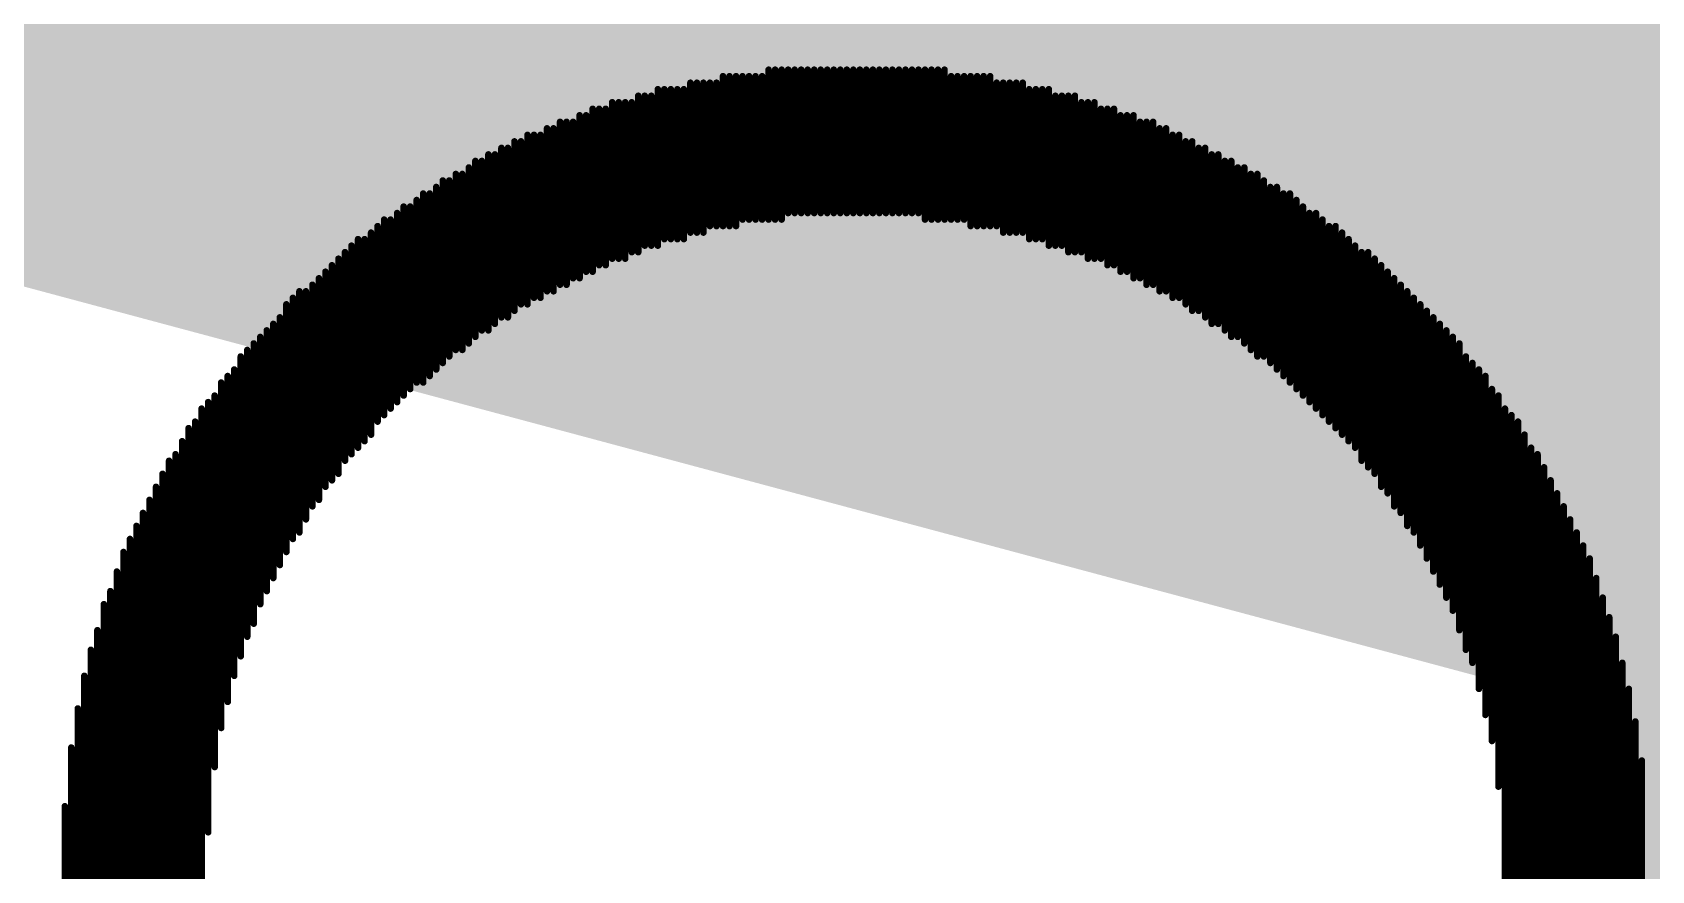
# Model space of a CAD drawing. Header units: millimetres. Extents: x 1.42 to 4.09, y 1.63 to 4.12.
# Drawn here: x 3.6382 to 3.7351, y 2.9377 to 2.9879 of the extents above; entities that cross this region are included whole.
import ezdxf

# ---------------------------------------------------------------- set-up
doc = ezdxf.new("R2010")
doc.units = ezdxf.units.MM
doc.header["$MEASUREMENT"] = 0
for name, color, linetype in [('BottomOverlay', 54, 'Continuous'), ('Mechanical1', 6, 'Continuous'), ('Mechanical3', 76, 'Continuous'), ('TopLayer', 1, 'Continuous')]:
    doc.layers.add(name, color=color, linetype=linetype)

# ---------------------------------------------------------------- blocks, each defined once
blk = doc.blocks.new('ANTENNA_PCB_2_4GHZ_24')
at = {"layer": 'TopLayer', "const_width": 0.05}
blk.add_lwpolyline([(0, 0), (0, 0.290158)], dxfattribs=at)

msp = doc.modelspace()

# ---------------------------------------------------------------- linework, layer by layer
at = {"layer": 'BottomOverlay', "const_width": 0.00039}
for points in [[(3.682273, 2.976685), (3.682273, 2.985655)], [(3.682663, 2.976685), (3.682663, 2.985655)], [(3.683053, 2.976685), (3.683053, 2.985655)], [(3.683443, 2.977075), (3.683443, 2.985655)], [(3.683833, 2.977075), (3.683833, 2.985655)], [(3.684223, 2.977075), (3.684223, 2.985655)], [(3.684613, 2.977075), (3.684613, 2.985655)], [(3.685003, 2.977075), (3.685003, 2.985655)], [(3.685393, 2.977075), (3.685393, 2.985655)], [(3.685783, 2.977075), (3.685783, 2.985655)], [(3.686173, 2.977075), (3.686173, 2.985655)], [(3.686563, 2.977075), (3.686563, 2.985655)], [(3.686953, 2.977075), (3.686953, 2.985655)], [(3.687343, 2.977075), (3.687343, 2.985655)], [(3.687733, 2.977075), (3.687733, 2.985655)], [(3.688123, 2.977075), (3.688123, 2.985655)], [(3.688513, 2.977075), (3.688513, 2.985655)], [(3.688903, 2.977075), (3.688903, 2.985655)], [(3.689293, 2.977075), (3.689293, 2.985655)], [(3.689683, 2.977075), (3.689683, 2.985655)], [(3.690073, 2.977075), (3.690073, 2.985655)], [(3.690463, 2.977075), (3.690463, 2.985655)], [(3.690853, 2.977075), (3.690853, 2.985655)], [(3.691243, 2.977075), (3.691243, 2.985655)], [(3.691633, 2.976685), (3.691633, 2.985655)], [(3.692023, 2.976685), (3.692023, 2.985655)], [(3.692413, 2.976685), (3.692413, 2.985655)], [(3.692803, 2.976685), (3.692803, 2.985655)], [(3.675643, 2.975125), (3.675643, 2.984485)], [(3.676033, 2.975515), (3.676033, 2.984485)], [(3.676423, 2.975515), (3.676423, 2.984485)], [(3.676813, 2.975515), (3.676813, 2.984485)], [(3.677203, 2.975515), (3.677203, 2.984485)], [(3.677593, 2.975905), (3.677593, 2.984875)], [(3.677983, 2.975905), (3.677983, 2.984875)], [(3.678373, 2.975905), (3.678373, 2.984875)], [(3.678763, 2.976295), (3.678763, 2.984875)], [(3.679153, 2.976295), (3.679153, 2.984875)], [(3.679543, 2.976295), (3.679543, 2.985265)], [(3.679933, 2.976295), (3.679933, 2.985265)], [(3.680323, 2.976295), (3.680323, 2.985265)], [(3.680713, 2.976685), (3.680713, 2.985265)], [(3.681103, 2.976685), (3.681103, 2.985265)], [(3.681493, 2.976685), (3.681493, 2.985265)], [(3.681883, 2.976685), (3.681883, 2.985265)], [(3.693193, 2.976685), (3.693193, 2.985265)], [(3.693583, 2.976685), (3.693583, 2.985265)], [(3.693973, 2.976685), (3.693973, 2.985265)], [(3.694363, 2.976295), (3.694363, 2.985265)], [(3.694753, 2.976295), (3.694753, 2.985265)], [(3.695143, 2.976295), (3.695143, 2.985265)], [(3.695533, 2.976295), (3.695533, 2.985265)], [(3.695923, 2.976295), (3.695923, 2.984875)], [(3.696313, 2.975905), (3.696313, 2.984875)], [(3.696703, 2.975905), (3.696703, 2.984875)], [(3.697093, 2.975905), (3.697093, 2.984875)], [(3.697483, 2.975905), (3.697483, 2.984875)], [(3.697873, 2.975515), (3.697873, 2.984485)], [(3.698263, 2.975515), (3.698263, 2.984485)], [(3.698653, 2.975515), (3.698653, 2.984485)], [(3.699043, 2.975125), (3.699043, 2.984485)], [(3.672913, 2.974345), (3.672913, 2.983705)], [(3.673303, 2.974345), (3.673303, 2.983705)], [(3.673693, 2.974345), (3.673693, 2.983705)], [(3.674083, 2.974735), (3.674083, 2.983705)], [(3.674473, 2.974735), (3.674473, 2.984095)], [(3.674863, 2.975125), (3.674863, 2.984095)], [(3.675253, 2.975125), (3.675253, 2.984095)], [(3.699433, 2.975125), (3.699433, 2.984095)], [(3.699823, 2.975125), (3.699823, 2.984095)], [(3.700213, 2.974735), (3.700213, 2.984095)], [(3.700603, 2.974735), (3.700603, 2.984095)], [(3.700993, 2.974735), (3.700993, 2.983705)], [(3.701383, 2.974345), (3.701383, 2.983705)], [(3.701773, 2.974345), (3.701773, 2.983705)], [(3.669793, 2.972785), (3.669793, 2.982535)], [(3.670183, 2.972785), (3.670183, 2.982535)], [(3.670573, 2.973175), (3.670573, 2.982535)], [(3.670963, 2.973175), (3.670963, 2.982925)], [(3.671353, 2.973565), (3.671353, 2.982925)], [(3.671743, 2.973565), (3.671743, 2.983315)], [(3.672133, 2.973955), (3.672133, 2.983315)], [(3.672523, 2.973955), (3.672523, 2.983315)], [(3.702163, 2.974345), (3.702163, 2.983315)], [(3.702553, 2.973955), (3.702553, 2.983315)], [(3.702943, 2.973955), (3.702943, 2.983315)], [(3.703333, 2.973565), (3.703333, 2.982925)], [(3.703723, 2.973565), (3.703723, 2.982925)], [(3.704113, 2.973175), (3.704113, 2.982925)], [(3.704503, 2.973175), (3.704503, 2.982535)], [(3.704893, 2.972785), (3.704893, 2.982535)], [(3.705283, 2.972785), (3.705283, 2.982535)], [(3.667843, 2.971615), (3.667843, 2.981755)], [(3.668233, 2.972005), (3.668233, 2.981755)], [(3.668623, 2.972005), (3.668623, 2.981755)], [(3.669013, 2.972395), (3.669013, 2.982145)], [(3.669403, 2.972395), (3.669403, 2.982145)], [(3.705673, 2.972395), (3.705673, 2.982145)], [(3.706063, 2.972395), (3.706063, 2.982145)], [(3.706453, 2.972005), (3.706453, 2.981755)], [(3.706843, 2.972005), (3.706843, 2.981755)], [(3.666283, 2.970835), (3.666283, 2.980975)], [(3.666673, 2.970835), (3.666673, 2.980975)], [(3.667063, 2.971225), (3.667063, 2.981365)], [(3.667453, 2.971615), (3.667453, 2.981365)], [(3.707233, 2.971615), (3.707233, 2.981365)], [(3.707623, 2.971225), (3.707623, 2.981365)], [(3.708013, 2.971225), (3.708013, 2.980975)], [(3.708403, 2.970835), (3.708403, 2.980975)], [(3.664333, 2.969275), (3.664333, 2.979805)], [(3.664723, 2.969665), (3.664723, 2.980195)], [(3.665113, 2.970055), (3.665113, 2.980195)], [(3.665503, 2.970055), (3.665503, 2.980585)], [(3.665893, 2.970445), (3.665893, 2.980585)], [(3.708793, 2.970445), (3.708793, 2.980585)], [(3.709183, 2.970445), (3.709183, 2.980585)], [(3.709573, 2.970055), (3.709573, 2.980195)], [(3.709963, 2.969665), (3.709963, 2.980195)], [(3.710353, 2.969665), (3.710353, 2.979805)], [(3.710743, 2.969275), (3.710743, 2.979805)], [(3.662773, 2.968105), (3.662773, 2.979025)], [(3.663163, 2.968495), (3.663163, 2.979025)], [(3.663553, 2.968885), (3.663553, 2.979415)], [(3.663943, 2.968885), (3.663943, 2.979415)], [(3.711133, 2.968885), (3.711133, 2.979415)], [(3.711523, 2.968495), (3.711523, 2.979415)], [(3.711913, 2.968495), (3.711913, 2.979025)], [(3.661213, 2.966935), (3.661213, 2.977855)], [(3.661603, 2.966935), (3.661603, 2.978245)], [(3.661993, 2.967325), (3.661993, 2.978245)], [(3.662383, 2.967715), (3.662383, 2.978635)], [(3.712303, 2.968105), (3.712303, 2.978635)], [(3.712693, 2.967715), (3.712693, 2.978635)], [(3.713083, 2.967325), (3.713083, 2.978245)], [(3.713473, 2.966935), (3.713473, 2.978245)], [(3.713863, 2.966545), (3.713863, 2.977855)], [(3.660043, 2.965765), (3.660043, 2.977075)], [(3.660433, 2.966155), (3.660433, 2.977465)], [(3.660823, 2.966545), (3.660823, 2.977465)], [(3.714253, 2.966155), (3.714253, 2.977465)], [(3.714643, 2.965765), (3.714643, 2.977075)], [(3.715033, 2.965375), (3.715033, 2.977075)], [(3.658483, 2.963815), (3.658483, 2.975905)], [(3.658873, 2.964595), (3.658873, 2.976295)], [(3.659263, 2.964985), (3.659263, 2.976685)], [(3.659653, 2.965375), (3.659653, 2.976685)], [(3.715423, 2.964985), (3.715423, 2.976685)], [(3.715813, 2.964595), (3.715813, 2.976295)], [(3.716203, 2.964205), (3.716203, 2.976295)], [(3.716593, 2.963815), (3.716593, 2.975905)], [(3.657313, 2.962645), (3.657313, 2.975125)], [(3.657703, 2.963035), (3.657703, 2.975515)], [(3.658093, 2.963425), (3.658093, 2.975515)], [(3.716983, 2.963425), (3.716983, 2.975515)], [(3.717373, 2.963035), (3.717373, 2.975125)], [(3.656143, 2.961085), (3.656143, 2.973955)], [(3.656533, 2.961475), (3.656533, 2.974345)], [(3.656923, 2.962255), (3.656923, 2.974735)], [(3.717763, 2.962255), (3.717763, 2.974735)], [(3.718153, 2.961865), (3.718153, 2.974735)], [(3.718543, 2.961475), (3.718543, 2.974345)], [(3.718933, 2.960695), (3.718933, 2.973955)], [(3.655363, 2.959915), (3.655363, 2.973175)], [(3.655753, 2.960695), (3.655753, 2.973565)], [(3.719323, 2.960305), (3.719323, 2.973565)], [(3.719713, 2.959525), (3.719713, 2.973175)], [(3.653803, 2.957575), (3.653803, 2.972005)], [(3.654193, 2.957965), (3.654193, 2.972395)], [(3.654583, 2.958745), (3.654583, 2.972395)], [(3.654973, 2.959525), (3.654973, 2.972785)], [(3.720103, 2.959135), (3.720103, 2.972785)], [(3.720493, 2.958355), (3.720493, 2.972395)], [(3.720883, 2.957965), (3.720883, 2.972005)], [(3.653413, 2.956795), (3.653413, 2.971615)], [(3.721273, 2.957185), (3.721273, 2.971615)], [(3.721663, 2.956405), (3.721663, 2.971225)], [(3.652243, 2.954455), (3.652243, 2.970055)], [(3.652633, 2.955235), (3.652633, 2.970445)], [(3.653023, 2.956015), (3.653023, 2.970835)], [(3.722053, 2.955625), (3.722053, 2.970835)], [(3.722443, 2.954845), (3.722443, 2.970445)], [(3.722833, 2.954065), (3.722833, 2.970055)], [(3.651463, 2.952505), (3.651463, 2.969275)], [(3.651853, 2.953675), (3.651853, 2.969665)], [(3.723223, 2.953285), (3.723223, 2.969665)], [(3.723613, 2.952115), (3.723613, 2.969275)], [(3.650683, 2.950555), (3.650683, 2.968495)], [(3.651073, 2.951725), (3.651073, 2.968885)], [(3.724003, 2.950945), (3.724003, 2.968495)], [(3.724393, 2.950165), (3.724393, 2.968105)], [(3.649903, 2.947825), (3.649903, 2.967325)], [(3.650293, 2.949385), (3.650293, 2.967715)], [(3.724783, 2.948605), (3.724783, 2.967715)], [(3.725173, 2.947045), (3.725173, 2.967325)], [(3.649123, 2.943925), (3.649123, 2.966155)], [(3.649513, 2.946265), (3.649513, 2.966935)], [(3.725563, 2.945485), (3.725563, 2.966545)], [(3.725953, 2.942755), (3.725953, 2.966155)], [(3.648343, 2.911555), (3.648343, 2.965375)], [(3.648733, 2.940025), (3.648733, 2.965765)], [(3.726343, 2.911165), (3.726343, 2.965375)], [(3.647563, 2.912725), (3.647563, 2.964205)], [(3.647953, 2.911945), (3.647953, 2.964595)], [(3.726733, 2.911555), (3.726733, 2.964985)], [(3.727123, 2.912335), (3.727123, 2.964595)], [(3.647173, 2.913115), (3.647173, 2.963425)], [(3.727513, 2.912725), (3.727513, 2.963815)], [(3.646393, 2.914675), (3.646393, 2.962255)], [(3.646783, 2.913895), (3.646783, 2.962645)], [(3.727903, 2.913505), (3.727903, 2.963035)], [(3.728293, 2.914285), (3.728293, 2.962645)], [(3.646003, 2.915455), (3.646003, 2.961475)], [(3.728683, 2.914675), (3.728683, 2.961865)], [(3.645613, 2.915845), (3.645613, 2.960695)], [(3.729073, 2.915455), (3.729073, 2.961085)], [(3.729463, 2.916235), (3.729463, 2.960305)], [(3.645223, 2.916625), (3.645223, 2.959915)], [(3.729853, 2.917015), (3.729853, 2.959525)], [(3.644443, 2.918185), (3.644443, 2.958355)], [(3.644833, 2.917405), (3.644833, 2.959135)], [(3.730243, 2.917795), (3.730243, 2.958745)], [(3.644053, 2.919355), (3.644053, 2.957575)], [(3.730633, 2.918575), (3.730633, 2.957965)], [(3.643663, 2.920135), (3.643663, 2.956795)], [(3.731023, 2.919355), (3.731023, 2.957185)], [(3.731413, 2.920525), (3.731413, 2.956405)], [(3.643273, 2.920915), (3.643273, 2.955625)], [(3.642883, 2.922085), (3.642883, 2.954455)], [(3.731803, 2.921305), (3.731803, 2.955235)], [(3.642493, 2.923255), (3.642493, 2.953675)], [(3.732193, 2.922475), (3.732193, 2.954065)], [(3.732583, 2.923645), (3.732583, 2.952895)], [(3.642103, 2.924425), (3.642103, 2.952115)], [(3.732973, 2.924815), (3.732973, 2.951725)], [(3.641713, 2.925595), (3.641713, 2.950945)], [(3.733363, 2.926375), (3.733363, 2.950165)], [(3.641323, 2.927155), (3.641323, 2.949385)], [(3.733753, 2.927935), (3.733753, 2.948605)], [(3.640933, 2.929105), (3.640933, 2.947435)], [(3.734143, 2.929885), (3.734143, 2.946655)], [(3.640543, 2.931445), (3.640543, 2.945095)], [(3.734533, 2.932615), (3.734533, 2.944315)], [(3.640153, 2.934955), (3.640153, 2.941585)]]:
    msp.add_lwpolyline(points, dxfattribs=at)
at = {"layer": 'BottomOverlay', "const_width": 0.000195}
for points in [[(3.682175, 2.985655, 1), (3.68237, 2.985655, 1)], [(3.682565, 2.985655, 1), (3.68276, 2.985655, 1)], [(3.682955, 2.985655, 1), (3.68315, 2.985655, 1)], [(3.683345, 2.985655, 1), (3.68354, 2.985655, 1)], [(3.683735, 2.985655, 1), (3.68393, 2.985655, 1)], [(3.684125, 2.985655, 1), (3.68432, 2.985655, 1)], [(3.684515, 2.985655, 1), (3.68471, 2.985655, 1)], [(3.684905, 2.985655, 1), (3.6851, 2.985655, 1)], [(3.685295, 2.985655, 1), (3.68549, 2.985655, 1)], [(3.685685, 2.985655, 1), (3.68588, 2.985655, 1)], [(3.686075, 2.985655, 1), (3.68627, 2.985655, 1)], [(3.686465, 2.985655, 1), (3.68666, 2.985655, 1)], [(3.686855, 2.985655, 1), (3.68705, 2.985655, 1)], [(3.687245, 2.985655, 1), (3.68744, 2.985655, 1)], [(3.687635, 2.985655, 1), (3.68783, 2.985655, 1)], [(3.688025, 2.985655, 1), (3.68822, 2.985655, 1)], [(3.688415, 2.985655, 1), (3.68861, 2.985655, 1)], [(3.688805, 2.985655, 1), (3.689, 2.985655, 1)], [(3.689195, 2.985655, 1), (3.68939, 2.985655, 1)], [(3.689585, 2.985655, 1), (3.68978, 2.985655, 1)], [(3.689975, 2.985655, 1), (3.69017, 2.985655, 1)], [(3.690365, 2.985655, 1), (3.69056, 2.985655, 1)], [(3.690755, 2.985655, 1), (3.69095, 2.985655, 1)], [(3.691145, 2.985655, 1), (3.69134, 2.985655, 1)], [(3.691535, 2.985655, 1), (3.69173, 2.985655, 1)], [(3.691925, 2.985655, 1), (3.69212, 2.985655, 1)], [(3.692315, 2.985655, 1), (3.69251, 2.985655, 1)], [(3.692705, 2.985655, 1), (3.6929, 2.985655, 1)], [(3.675545, 2.984485, 1), (3.67574, 2.984485, 1)], [(3.675935, 2.984485, 1), (3.67613, 2.984485, 1)], [(3.676325, 2.984485, 1), (3.67652, 2.984485, 1)], [(3.676715, 2.984485, 1), (3.67691, 2.984485, 1)], [(3.677105, 2.984485, 1), (3.6773, 2.984485, 1)], [(3.677495, 2.984875, 1), (3.67769, 2.984875, 1)], [(3.677885, 2.984875, 1), (3.67808, 2.984875, 1)], [(3.678275, 2.984875, 1), (3.67847, 2.984875, 1)], [(3.678665, 2.984875, 1), (3.67886, 2.984875, 1)], [(3.679055, 2.984875, 1), (3.67925, 2.984875, 1)], [(3.679445, 2.985265, 1), (3.67964, 2.985265, 1)], [(3.679835, 2.985265, 1), (3.68003, 2.985265, 1)], [(3.680225, 2.985265, 1), (3.68042, 2.985265, 1)], [(3.680615, 2.985265, 1), (3.68081, 2.985265, 1)], [(3.681005, 2.985265, 1), (3.6812, 2.985265, 1)], [(3.681395, 2.985265, 1), (3.68159, 2.985265, 1)], [(3.681785, 2.985265, 1), (3.68198, 2.985265, 1)], [(3.693095, 2.985265, 1), (3.69329, 2.985265, 1)], [(3.693485, 2.985265, 1), (3.69368, 2.985265, 1)], [(3.693875, 2.985265, 1), (3.69407, 2.985265, 1)], [(3.694265, 2.985265, 1), (3.69446, 2.985265, 1)], [(3.694655, 2.985265, 1), (3.69485, 2.985265, 1)], [(3.695045, 2.985265, 1), (3.69524, 2.985265, 1)], [(3.695435, 2.985265, 1), (3.69563, 2.985265, 1)], [(3.695825, 2.984875, 1), (3.69602, 2.984875, 1)], [(3.696215, 2.984875, 1), (3.69641, 2.984875, 1)], [(3.696605, 2.984875, 1), (3.6968, 2.984875, 1)], [(3.696995, 2.984875, 1), (3.69719, 2.984875, 1)], [(3.697385, 2.984875, 1), (3.69758, 2.984875, 1)], [(3.697775, 2.984485, 1), (3.69797, 2.984485, 1)], [(3.698165, 2.984485, 1), (3.69836, 2.984485, 1)], [(3.698555, 2.984485, 1), (3.69875, 2.984485, 1)], [(3.698945, 2.984485, 1), (3.69914, 2.984485, 1)], [(3.672815, 2.983705, 1), (3.67301, 2.983705, 1)], [(3.673205, 2.983705, 1), (3.6734, 2.983705, 1)], [(3.673595, 2.983705, 1), (3.67379, 2.983705, 1)], [(3.673985, 2.983705, 1), (3.67418, 2.983705, 1)], [(3.674375, 2.984095, 1), (3.67457, 2.984095, 1)], [(3.674765, 2.984095, 1), (3.67496, 2.984095, 1)], [(3.675155, 2.984095, 1), (3.67535, 2.984095, 1)], [(3.699335, 2.984095, 1), (3.69953, 2.984095, 1)], [(3.699725, 2.984095, 1), (3.69992, 2.984095, 1)], [(3.700115, 2.984095, 1), (3.70031, 2.984095, 1)], [(3.700505, 2.984095, 1), (3.7007, 2.984095, 1)], [(3.700895, 2.983705, 1), (3.70109, 2.983705, 1)], [(3.701285, 2.983705, 1), (3.70148, 2.983705, 1)], [(3.701675, 2.983705, 1), (3.70187, 2.983705, 1)], [(3.669695, 2.982535, 1), (3.66989, 2.982535, 1)], [(3.670085, 2.982535, 1), (3.67028, 2.982535, 1)], [(3.670475, 2.982535, 1), (3.67067, 2.982535, 1)], [(3.670865, 2.982925, 1), (3.67106, 2.982925, 1)], [(3.671255, 2.982925, 1), (3.67145, 2.982925, 1)], [(3.671645, 2.983315, 1), (3.67184, 2.983315, 1)], [(3.672035, 2.983315, 1), (3.67223, 2.983315, 1)], [(3.672425, 2.983315, 1), (3.67262, 2.983315, 1)], [(3.702065, 2.983315, 1), (3.70226, 2.983315, 1)], [(3.702455, 2.983315, 1), (3.70265, 2.983315, 1)], [(3.702845, 2.983315, 1), (3.70304, 2.983315, 1)], [(3.703235, 2.982925, 1), (3.70343, 2.982925, 1)], [(3.703625, 2.982925, 1), (3.70382, 2.982925, 1)], [(3.704015, 2.982925, 1), (3.70421, 2.982925, 1)], [(3.704405, 2.982535, 1), (3.7046, 2.982535, 1)], [(3.704795, 2.982535, 1), (3.70499, 2.982535, 1)], [(3.705185, 2.982535, 1), (3.70538, 2.982535, 1)], [(3.667745, 2.981755, 1), (3.66794, 2.981755, 1)], [(3.668135, 2.981755, 1), (3.66833, 2.981755, 1)], [(3.668525, 2.981755, 1), (3.66872, 2.981755, 1)], [(3.668915, 2.982145, 1), (3.66911, 2.982145, 1)], [(3.669305, 2.982145, 1), (3.6695, 2.982145, 1)], [(3.705575, 2.982145, 1), (3.70577, 2.982145, 1)], [(3.705965, 2.982145, 1), (3.70616, 2.982145, 1)], [(3.706355, 2.981755, 1), (3.70655, 2.981755, 1)], [(3.706745, 2.981755, 1), (3.70694, 2.981755, 1)], [(3.666185, 2.980975, 1), (3.66638, 2.980975, 1)], [(3.666575, 2.980975, 1), (3.66677, 2.980975, 1)], [(3.666965, 2.981365, 1), (3.66716, 2.981365, 1)], [(3.667355, 2.981365, 1), (3.66755, 2.981365, 1)], [(3.707135, 2.981365, 1), (3.70733, 2.981365, 1)], [(3.707525, 2.981365, 1), (3.70772, 2.981365, 1)], [(3.707915, 2.980975, 1), (3.70811, 2.980975, 1)], [(3.708305, 2.980975, 1), (3.7085, 2.980975, 1)], [(3.664235, 2.979805, 1), (3.66443, 2.979805, 1)], [(3.664625, 2.980195, 1), (3.66482, 2.980195, 1)], [(3.665015, 2.980195, 1), (3.66521, 2.980195, 1)], [(3.665405, 2.980585, 1), (3.6656, 2.980585, 1)], [(3.665795, 2.980585, 1), (3.66599, 2.980585, 1)], [(3.708695, 2.980585, 1), (3.70889, 2.980585, 1)], [(3.709085, 2.980585, 1), (3.70928, 2.980585, 1)], [(3.709475, 2.980195, 1), (3.70967, 2.980195, 1)], [(3.709865, 2.980195, 1), (3.71006, 2.980195, 1)], [(3.710255, 2.979805, 1), (3.71045, 2.979805, 1)], [(3.710645, 2.979805, 1), (3.71084, 2.979805, 1)], [(3.662675, 2.979025, 1), (3.66287, 2.979025, 1)], [(3.663065, 2.979025, 1), (3.66326, 2.979025, 1)], [(3.663455, 2.979415, 1), (3.66365, 2.979415, 1)], [(3.663845, 2.979415, 1), (3.66404, 2.979415, 1)], [(3.711035, 2.979415, 1), (3.71123, 2.979415, 1)], [(3.711425, 2.979415, 1), (3.71162, 2.979415, 1)], [(3.711815, 2.979025, 1), (3.71201, 2.979025, 1)], [(3.661115, 2.977855, 1), (3.66131, 2.977855, 1)], [(3.661505, 2.978245, 1), (3.6617, 2.978245, 1)], [(3.661895, 2.978245, 1), (3.66209, 2.978245, 1)], [(3.662285, 2.978635, 1), (3.66248, 2.978635, 1)], [(3.712205, 2.978635, 1), (3.7124, 2.978635, 1)], [(3.712595, 2.978635, 1), (3.71279, 2.978635, 1)], [(3.712985, 2.978245, 1), (3.71318, 2.978245, 1)], [(3.713375, 2.978245, 1), (3.71357, 2.978245, 1)], [(3.713765, 2.977855, 1), (3.71396, 2.977855, 1)], [(3.659945, 2.977075, 1), (3.66014, 2.977075, 1)], [(3.660335, 2.977465, 1), (3.66053, 2.977465, 1)], [(3.660725, 2.977465, 1), (3.66092, 2.977465, 1)], [(3.683345, 2.977075, 1), (3.68354, 2.977075, 1)], [(3.683735, 2.977075, 1), (3.68393, 2.977075, 1)], [(3.684125, 2.977075, 1), (3.68432, 2.977075, 1)], [(3.684515, 2.977075, 1), (3.68471, 2.977075, 1)], [(3.684905, 2.977075, 1), (3.6851, 2.977075, 1)], [(3.685295, 2.977075, 1), (3.68549, 2.977075, 1)], [(3.685685, 2.977075, 1), (3.68588, 2.977075, 1)], [(3.686075, 2.977075, 1), (3.68627, 2.977075, 1)], [(3.686465, 2.977075, 1), (3.68666, 2.977075, 1)], [(3.686855, 2.977075, 1), (3.68705, 2.977075, 1)], [(3.687245, 2.977075, 1), (3.68744, 2.977075, 1)], [(3.687635, 2.977075, 1), (3.68783, 2.977075, 1)], [(3.688025, 2.977075, 1), (3.68822, 2.977075, 1)], [(3.688415, 2.977075, 1), (3.68861, 2.977075, 1)], [(3.688805, 2.977075, 1), (3.689, 2.977075, 1)], [(3.689195, 2.977075, 1), (3.68939, 2.977075, 1)], [(3.689585, 2.977075, 1), (3.68978, 2.977075, 1)], [(3.689975, 2.977075, 1), (3.69017, 2.977075, 1)], [(3.690365, 2.977075, 1), (3.69056, 2.977075, 1)], [(3.690755, 2.977075, 1), (3.69095, 2.977075, 1)], [(3.691145, 2.977075, 1), (3.69134, 2.977075, 1)], [(3.714155, 2.977465, 1), (3.71435, 2.977465, 1)], [(3.714545, 2.977075, 1), (3.71474, 2.977075, 1)], [(3.714935, 2.977075, 1), (3.71513, 2.977075, 1)], [(3.658385, 2.975905, 1), (3.65858, 2.975905, 1)], [(3.658775, 2.976295, 1), (3.65897, 2.976295, 1)], [(3.659165, 2.976685, 1), (3.65936, 2.976685, 1)], [(3.659555, 2.976685, 1), (3.65975, 2.976685, 1)], [(3.677495, 2.975905, 1), (3.67769, 2.975905, 1)], [(3.677885, 2.975905, 1), (3.67808, 2.975905, 1)], [(3.678275, 2.975905, 1), (3.67847, 2.975905, 1)], [(3.678665, 2.976295, 1), (3.67886, 2.976295, 1)], [(3.679055, 2.976295, 1), (3.67925, 2.976295, 1)], [(3.679445, 2.976295, 1), (3.67964, 2.976295, 1)], [(3.679835, 2.976295, 1), (3.68003, 2.976295, 1)], [(3.680225, 2.976295, 1), (3.68042, 2.976295, 1)], [(3.680615, 2.976685, 1), (3.68081, 2.976685, 1)], [(3.681005, 2.976685, 1), (3.6812, 2.976685, 1)], [(3.681395, 2.976685, 1), (3.68159, 2.976685, 1)], [(3.681785, 2.976685, 1), (3.68198, 2.976685, 1)], [(3.682175, 2.976685, 1), (3.68237, 2.976685, 1)], [(3.682565, 2.976685, 1), (3.68276, 2.976685, 1)], [(3.682955, 2.976685, 1), (3.68315, 2.976685, 1)], [(3.691535, 2.976685, 1), (3.69173, 2.976685, 1)], [(3.691925, 2.976685, 1), (3.69212, 2.976685, 1)], [(3.692315, 2.976685, 1), (3.69251, 2.976685, 1)], [(3.692705, 2.976685, 1), (3.6929, 2.976685, 1)], [(3.693095, 2.976685, 1), (3.69329, 2.976685, 1)], [(3.693485, 2.976685, 1), (3.69368, 2.976685, 1)], [(3.693875, 2.976685, 1), (3.69407, 2.976685, 1)], [(3.694265, 2.976295, 1), (3.69446, 2.976295, 1)], [(3.694655, 2.976295, 1), (3.69485, 2.976295, 1)], [(3.695045, 2.976295, 1), (3.69524, 2.976295, 1)], [(3.695435, 2.976295, 1), (3.69563, 2.976295, 1)], [(3.695825, 2.976295, 1), (3.69602, 2.976295, 1)], [(3.696215, 2.975905, 1), (3.69641, 2.975905, 1)], [(3.696605, 2.975905, 1), (3.6968, 2.975905, 1)], [(3.696995, 2.975905, 1), (3.69719, 2.975905, 1)], [(3.697385, 2.975905, 1), (3.69758, 2.975905, 1)], [(3.715325, 2.976685, 1), (3.71552, 2.976685, 1)], [(3.715715, 2.976295, 1), (3.71591, 2.976295, 1)], [(3.716105, 2.976295, 1), (3.7163, 2.976295, 1)], [(3.716495, 2.975905, 1), (3.71669, 2.975905, 1)], [(3.657215, 2.975125, 1), (3.65741, 2.975125, 1)], [(3.657605, 2.975515, 1), (3.6578, 2.975515, 1)], [(3.657995, 2.975515, 1), (3.65819, 2.975515, 1)], [(3.674765, 2.975125, 1), (3.67496, 2.975125, 1)], [(3.675155, 2.975125, 1), (3.67535, 2.975125, 1)], [(3.675545, 2.975125, 1), (3.67574, 2.975125, 1)], [(3.675935, 2.975515, 1), (3.67613, 2.975515, 1)], [(3.676325, 2.975515, 1), (3.67652, 2.975515, 1)], [(3.676715, 2.975515, 1), (3.67691, 2.975515, 1)], [(3.677105, 2.975515, 1), (3.6773, 2.975515, 1)], [(3.697775, 2.975515, 1), (3.69797, 2.975515, 1)], [(3.698165, 2.975515, 1), (3.69836, 2.975515, 1)], [(3.698555, 2.975515, 1), (3.69875, 2.975515, 1)], [(3.698945, 2.975125, 1), (3.69914, 2.975125, 1)], [(3.699335, 2.975125, 1), (3.69953, 2.975125, 1)], [(3.699725, 2.975125, 1), (3.69992, 2.975125, 1)], [(3.716885, 2.975515, 1), (3.71708, 2.975515, 1)], [(3.717275, 2.975125, 1), (3.71747, 2.975125, 1)], [(3.656045, 2.973955, 1), (3.65624, 2.973955, 1)], [(3.656435, 2.974345, 1), (3.65663, 2.974345, 1)], [(3.656825, 2.974735, 1), (3.65702, 2.974735, 1)], [(3.672035, 2.973955, 1), (3.67223, 2.973955, 1)], [(3.672425, 2.973955, 1), (3.67262, 2.973955, 1)], [(3.672815, 2.974345, 1), (3.67301, 2.974345, 1)], [(3.673205, 2.974345, 1), (3.6734, 2.974345, 1)], [(3.673595, 2.974345, 1), (3.67379, 2.974345, 1)], [(3.673985, 2.974735, 1), (3.67418, 2.974735, 1)], [(3.674375, 2.974735, 1), (3.67457, 2.974735, 1)], [(3.700115, 2.974735, 1), (3.70031, 2.974735, 1)], [(3.700505, 2.974735, 1), (3.7007, 2.974735, 1)], [(3.700895, 2.974735, 1), (3.70109, 2.974735, 1)], [(3.701285, 2.974345, 1), (3.70148, 2.974345, 1)], [(3.701675, 2.974345, 1), (3.70187, 2.974345, 1)], [(3.702065, 2.974345, 1), (3.70226, 2.974345, 1)], [(3.702455, 2.973955, 1), (3.70265, 2.973955, 1)], [(3.702845, 2.973955, 1), (3.70304, 2.973955, 1)], [(3.717665, 2.974735, 1), (3.71786, 2.974735, 1)], [(3.718055, 2.974735, 1), (3.71825, 2.974735, 1)], [(3.718445, 2.974345, 1), (3.71864, 2.974345, 1)], [(3.718835, 2.973955, 1), (3.71903, 2.973955, 1)], [(3.655265, 2.973175, 1), (3.65546, 2.973175, 1)], [(3.655655, 2.973565, 1), (3.65585, 2.973565, 1)], [(3.670475, 2.973175, 1), (3.67067, 2.973175, 1)], [(3.670865, 2.973175, 1), (3.67106, 2.973175, 1)], [(3.671255, 2.973565, 1), (3.67145, 2.973565, 1)], [(3.671645, 2.973565, 1), (3.67184, 2.973565, 1)], [(3.703235, 2.973565, 1), (3.70343, 2.973565, 1)], [(3.703625, 2.973565, 1), (3.70382, 2.973565, 1)], [(3.704015, 2.973175, 1), (3.70421, 2.973175, 1)], [(3.704405, 2.973175, 1), (3.7046, 2.973175, 1)], [(3.719225, 2.973565, 1), (3.71942, 2.973565, 1)], [(3.719615, 2.973175, 1), (3.71981, 2.973175, 1)], [(3.653705, 2.972005, 1), (3.6539, 2.972005, 1)], [(3.654095, 2.972395, 1), (3.65429, 2.972395, 1)], [(3.654485, 2.972395, 1), (3.65468, 2.972395, 1)], [(3.654875, 2.972785, 1), (3.65507, 2.972785, 1)], [(3.668135, 2.972005, 1), (3.66833, 2.972005, 1)], [(3.668525, 2.972005, 1), (3.66872, 2.972005, 1)], [(3.668915, 2.972395, 1), (3.66911, 2.972395, 1)], [(3.669305, 2.972395, 1), (3.6695, 2.972395, 1)], [(3.669695, 2.972785, 1), (3.66989, 2.972785, 1)], [(3.670085, 2.972785, 1), (3.67028, 2.972785, 1)], [(3.704795, 2.972785, 1), (3.70499, 2.972785, 1)], [(3.705185, 2.972785, 1), (3.70538, 2.972785, 1)], [(3.705575, 2.972395, 1), (3.70577, 2.972395, 1)], [(3.705965, 2.972395, 1), (3.70616, 2.972395, 1)], [(3.706355, 2.972005, 1), (3.70655, 2.972005, 1)], [(3.706745, 2.972005, 1), (3.70694, 2.972005, 1)], [(3.720005, 2.972785, 1), (3.7202, 2.972785, 1)], [(3.720395, 2.972395, 1), (3.72059, 2.972395, 1)], [(3.720785, 2.972005, 1), (3.72098, 2.972005, 1)], [(3.653315, 2.971615, 1), (3.65351, 2.971615, 1)], [(3.666965, 2.971225, 1), (3.66716, 2.971225, 1)], [(3.667355, 2.971615, 1), (3.66755, 2.971615, 1)], [(3.667745, 2.971615, 1), (3.66794, 2.971615, 1)], [(3.707135, 2.971615, 1), (3.70733, 2.971615, 1)], [(3.707525, 2.971225, 1), (3.70772, 2.971225, 1)], [(3.707915, 2.971225, 1), (3.70811, 2.971225, 1)], [(3.721175, 2.971615, 1), (3.72137, 2.971615, 1)], [(3.721565, 2.971225, 1), (3.72176, 2.971225, 1)], [(3.652145, 2.970055, 1), (3.65234, 2.970055, 1)], [(3.652535, 2.970445, 1), (3.65273, 2.970445, 1)], [(3.652925, 2.970835, 1), (3.65312, 2.970835, 1)], [(3.665015, 2.970055, 1), (3.66521, 2.970055, 1)], [(3.665405, 2.970055, 1), (3.6656, 2.970055, 1)], [(3.665795, 2.970445, 1), (3.66599, 2.970445, 1)], [(3.666185, 2.970835, 1), (3.66638, 2.970835, 1)], [(3.666575, 2.970835, 1), (3.66677, 2.970835, 1)], [(3.708305, 2.970835, 1), (3.7085, 2.970835, 1)], [(3.708695, 2.970445, 1), (3.70889, 2.970445, 1)], [(3.709085, 2.970445, 1), (3.70928, 2.970445, 1)], [(3.709475, 2.970055, 1), (3.70967, 2.970055, 1)], [(3.721955, 2.970835, 1), (3.72215, 2.970835, 1)], [(3.722345, 2.970445, 1), (3.72254, 2.970445, 1)], [(3.722735, 2.970055, 1), (3.72293, 2.970055, 1)], [(3.651365, 2.969275, 1), (3.65156, 2.969275, 1)], [(3.651755, 2.969665, 1), (3.65195, 2.969665, 1)], [(3.664235, 2.969275, 1), (3.66443, 2.969275, 1)], [(3.664625, 2.969665, 1), (3.66482, 2.969665, 1)], [(3.709865, 2.969665, 1), (3.71006, 2.969665, 1)], [(3.710255, 2.969665, 1), (3.71045, 2.969665, 1)], [(3.710645, 2.969275, 1), (3.71084, 2.969275, 1)], [(3.723125, 2.969665, 1), (3.72332, 2.969665, 1)], [(3.723515, 2.969275, 1), (3.72371, 2.969275, 1)], [(3.650585, 2.968495, 1), (3.65078, 2.968495, 1)], [(3.650975, 2.968885, 1), (3.65117, 2.968885, 1)], [(3.662675, 2.968105, 1), (3.66287, 2.968105, 1)], [(3.663065, 2.968495, 1), (3.66326, 2.968495, 1)], [(3.663455, 2.968885, 1), (3.66365, 2.968885, 1)], [(3.663845, 2.968885, 1), (3.66404, 2.968885, 1)], [(3.711035, 2.968885, 1), (3.71123, 2.968885, 1)], [(3.711425, 2.968495, 1), (3.71162, 2.968495, 1)], [(3.711815, 2.968495, 1), (3.71201, 2.968495, 1)], [(3.712205, 2.968105, 1), (3.7124, 2.968105, 1)], [(3.723905, 2.968495, 1), (3.7241, 2.968495, 1)], [(3.724295, 2.968105, 1), (3.72449, 2.968105, 1)], [(3.649805, 2.967325, 1), (3.65, 2.967325, 1)], [(3.650195, 2.967715, 1), (3.65039, 2.967715, 1)], [(3.661895, 2.967325, 1), (3.66209, 2.967325, 1)], [(3.662285, 2.967715, 1), (3.66248, 2.967715, 1)], [(3.712595, 2.967715, 1), (3.71279, 2.967715, 1)], [(3.712985, 2.967325, 1), (3.71318, 2.967325, 1)], [(3.724685, 2.967715, 1), (3.72488, 2.967715, 1)], [(3.725075, 2.967325, 1), (3.72527, 2.967325, 1)], [(3.649025, 2.966155, 1), (3.64922, 2.966155, 1)], [(3.649415, 2.966935, 1), (3.64961, 2.966935, 1)], [(3.660335, 2.966155, 1), (3.66053, 2.966155, 1)], [(3.660725, 2.966545, 1), (3.66092, 2.966545, 1)], [(3.661115, 2.966935, 1), (3.66131, 2.966935, 1)], [(3.661505, 2.966935, 1), (3.6617, 2.966935, 1)], [(3.713375, 2.966935, 1), (3.71357, 2.966935, 1)], [(3.713765, 2.966545, 1), (3.71396, 2.966545, 1)], [(3.714155, 2.966155, 1), (3.71435, 2.966155, 1)], [(3.725465, 2.966545, 1), (3.72566, 2.966545, 1)], [(3.725855, 2.966155, 1), (3.72605, 2.966155, 1)], [(3.648245, 2.965375, 1), (3.64844, 2.965375, 1)], [(3.648635, 2.965765, 1), (3.64883, 2.965765, 1)], [(3.659555, 2.965375, 1), (3.65975, 2.965375, 1)], [(3.659945, 2.965765, 1), (3.66014, 2.965765, 1)], [(3.714545, 2.965765, 1), (3.71474, 2.965765, 1)], [(3.714935, 2.965375, 1), (3.71513, 2.965375, 1)], [(3.726245, 2.965375, 1), (3.72644, 2.965375, 1)], [(3.647465, 2.964205, 1), (3.64766, 2.964205, 1)], [(3.647855, 2.964595, 1), (3.64805, 2.964595, 1)], [(3.658775, 2.964595, 1), (3.65897, 2.964595, 1)], [(3.659165, 2.964985, 1), (3.65936, 2.964985, 1)], [(3.715325, 2.964985, 1), (3.71552, 2.964985, 1)], [(3.715715, 2.964595, 1), (3.71591, 2.964595, 1)], [(3.716105, 2.964205, 1), (3.7163, 2.964205, 1)], [(3.726635, 2.964985, 1), (3.72683, 2.964985, 1)], [(3.727025, 2.964595, 1), (3.72722, 2.964595, 1)], [(3.647075, 2.963425, 1), (3.64727, 2.963425, 1)], [(3.657995, 2.963425, 1), (3.65819, 2.963425, 1)], [(3.658385, 2.963815, 1), (3.65858, 2.963815, 1)], [(3.716495, 2.963815, 1), (3.71669, 2.963815, 1)], [(3.716885, 2.963425, 1), (3.71708, 2.963425, 1)], [(3.727415, 2.963815, 1), (3.72761, 2.963815, 1)], [(3.646295, 2.962255, 1), (3.64649, 2.962255, 1)], [(3.646685, 2.962645, 1), (3.64688, 2.962645, 1)], [(3.656825, 2.962255, 1), (3.65702, 2.962255, 1)], [(3.657215, 2.962645, 1), (3.65741, 2.962645, 1)], [(3.657605, 2.963035, 1), (3.6578, 2.963035, 1)], [(3.717275, 2.963035, 1), (3.71747, 2.963035, 1)], [(3.717665, 2.962255, 1), (3.71786, 2.962255, 1)], [(3.727805, 2.963035, 1), (3.728, 2.963035, 1)], [(3.728195, 2.962645, 1), (3.72839, 2.962645, 1)], [(3.645905, 2.961475, 1), (3.6461, 2.961475, 1)], [(3.656435, 2.961475, 1), (3.65663, 2.961475, 1)], [(3.718055, 2.961865, 1), (3.71825, 2.961865, 1)], [(3.718445, 2.961475, 1), (3.71864, 2.961475, 1)], [(3.728585, 2.961865, 1), (3.72878, 2.961865, 1)], [(3.645515, 2.960695, 1), (3.64571, 2.960695, 1)], [(3.655655, 2.960695, 1), (3.65585, 2.960695, 1)], [(3.656045, 2.961085, 1), (3.65624, 2.961085, 1)], [(3.718835, 2.960695, 1), (3.71903, 2.960695, 1)], [(3.719225, 2.960305, 1), (3.71942, 2.960305, 1)], [(3.728975, 2.961085, 1), (3.72917, 2.961085, 1)], [(3.729365, 2.960305, 1), (3.72956, 2.960305, 1)], [(3.645125, 2.959915, 1), (3.64532, 2.959915, 1)], [(3.654875, 2.959525, 1), (3.65507, 2.959525, 1)], [(3.655265, 2.959915, 1), (3.65546, 2.959915, 1)], [(3.719615, 2.959525, 1), (3.71981, 2.959525, 1)], [(3.729755, 2.959525, 1), (3.72995, 2.959525, 1)], [(3.644345, 2.958355, 1), (3.64454, 2.958355, 1)], [(3.644735, 2.959135, 1), (3.64493, 2.959135, 1)], [(3.654485, 2.958745, 1), (3.65468, 2.958745, 1)], [(3.720005, 2.959135, 1), (3.7202, 2.959135, 1)], [(3.720395, 2.958355, 1), (3.72059, 2.958355, 1)], [(3.730145, 2.958745, 1), (3.73034, 2.958745, 1)], [(3.643955, 2.957575, 1), (3.64415, 2.957575, 1)], [(3.653705, 2.957575, 1), (3.6539, 2.957575, 1)], [(3.654095, 2.957965, 1), (3.65429, 2.957965, 1)], [(3.720785, 2.957965, 1), (3.72098, 2.957965, 1)], [(3.730535, 2.957965, 1), (3.73073, 2.957965, 1)], [(3.643565, 2.956795, 1), (3.64376, 2.956795, 1)], [(3.653315, 2.956795, 1), (3.65351, 2.956795, 1)], [(3.721175, 2.957185, 1), (3.72137, 2.957185, 1)], [(3.721565, 2.956405, 1), (3.72176, 2.956405, 1)], [(3.730925, 2.957185, 1), (3.73112, 2.957185, 1)], [(3.731315, 2.956405, 1), (3.73151, 2.956405, 1)], [(3.643175, 2.955625, 1), (3.64337, 2.955625, 1)], [(3.652925, 2.956015, 1), (3.65312, 2.956015, 1)], [(3.721955, 2.955625, 1), (3.72215, 2.955625, 1)], [(3.642785, 2.954455, 1), (3.64298, 2.954455, 1)], [(3.652145, 2.954455, 1), (3.65234, 2.954455, 1)], [(3.652535, 2.955235, 1), (3.65273, 2.955235, 1)], [(3.722345, 2.954845, 1), (3.72254, 2.954845, 1)], [(3.731705, 2.955235, 1), (3.7319, 2.955235, 1)], [(3.642395, 2.953675, 1), (3.64259, 2.953675, 1)], [(3.651755, 2.953675, 1), (3.65195, 2.953675, 1)], [(3.722735, 2.954065, 1), (3.72293, 2.954065, 1)], [(3.732095, 2.954065, 1), (3.73229, 2.954065, 1)], [(3.651365, 2.952505, 1), (3.65156, 2.952505, 1)], [(3.723125, 2.953285, 1), (3.72332, 2.953285, 1)], [(3.732485, 2.952895, 1), (3.73268, 2.952895, 1)], [(3.642005, 2.952115, 1), (3.6422, 2.952115, 1)], [(3.650975, 2.951725, 1), (3.65117, 2.951725, 1)], [(3.723515, 2.952115, 1), (3.72371, 2.952115, 1)], [(3.732875, 2.951725, 1), (3.73307, 2.951725, 1)], [(3.641615, 2.950945, 1), (3.64181, 2.950945, 1)], [(3.723905, 2.950945, 1), (3.7241, 2.950945, 1)], [(3.650585, 2.950555, 1), (3.65078, 2.950555, 1)], [(3.724295, 2.950165, 1), (3.72449, 2.950165, 1)], [(3.733265, 2.950165, 1), (3.73346, 2.950165, 1)], [(3.641225, 2.949385, 1), (3.64142, 2.949385, 1)], [(3.650195, 2.949385, 1), (3.65039, 2.949385, 1)], [(3.649805, 2.947825, 1), (3.65, 2.947825, 1)], [(3.724685, 2.948605, 1), (3.72488, 2.948605, 1)], [(3.733655, 2.948605, 1), (3.73385, 2.948605, 1)], [(3.640835, 2.947435, 1), (3.64103, 2.947435, 1)], [(3.725075, 2.947045, 1), (3.72527, 2.947045, 1)], [(3.649415, 2.946265, 1), (3.64961, 2.946265, 1)], [(3.734045, 2.946655, 1), (3.73424, 2.946655, 1)], [(3.640445, 2.945095, 1), (3.64064, 2.945095, 1)], [(3.725465, 2.945485, 1), (3.72566, 2.945485, 1)], [(3.649025, 2.943925, 1), (3.64922, 2.943925, 1)], [(3.734435, 2.944315, 1), (3.73463, 2.944315, 1)], [(3.725855, 2.942755, 1), (3.72605, 2.942755, 1)], [(3.640055, 2.941585, 1), (3.64025, 2.941585, 1)], [(3.648635, 2.940025, 1), (3.64883, 2.940025, 1)]]:
    msp.add_lwpolyline(points, format="xyb", close=True, dxfattribs=at)
at = {"layer": 'Mechanical1', "const_width": 0.01}
msp.add_lwpolyline([(2.889927, 4.083435, -0.35351), (3.983435, 2.989927)], format="xyb", dxfattribs=at)
at = {"layer": 'Mechanical3', "const_width": 0.01}
msp.add_lwpolyline([(2.882957, 4.017804, -0.35351), (3.917804, 2.982957)], format="xyb", dxfattribs=at)
at = {"layer": 'Mechanical3', "const_width": 0.03937}
msp.add_lwpolyline([(3.756063, 2.86, 1), (1.763937, 2.86, 1)], format="xyb", close=True, dxfattribs=at)
at = {"layer": 'TopLayer', "const_width": 0.010433}
msp.add_lwpolyline([(3.506062, 3.033899), (3.786445, 2.958771)], dxfattribs=at)

# ---------------------------------------------------------------- block references
at = {"rotation": 255}
msp.add_blockref('ANTENNA_PCB_2_4GHZ_24', (3.506045, 3.033839), dxfattribs=at)

doc.saveas('drawing.dxf')
